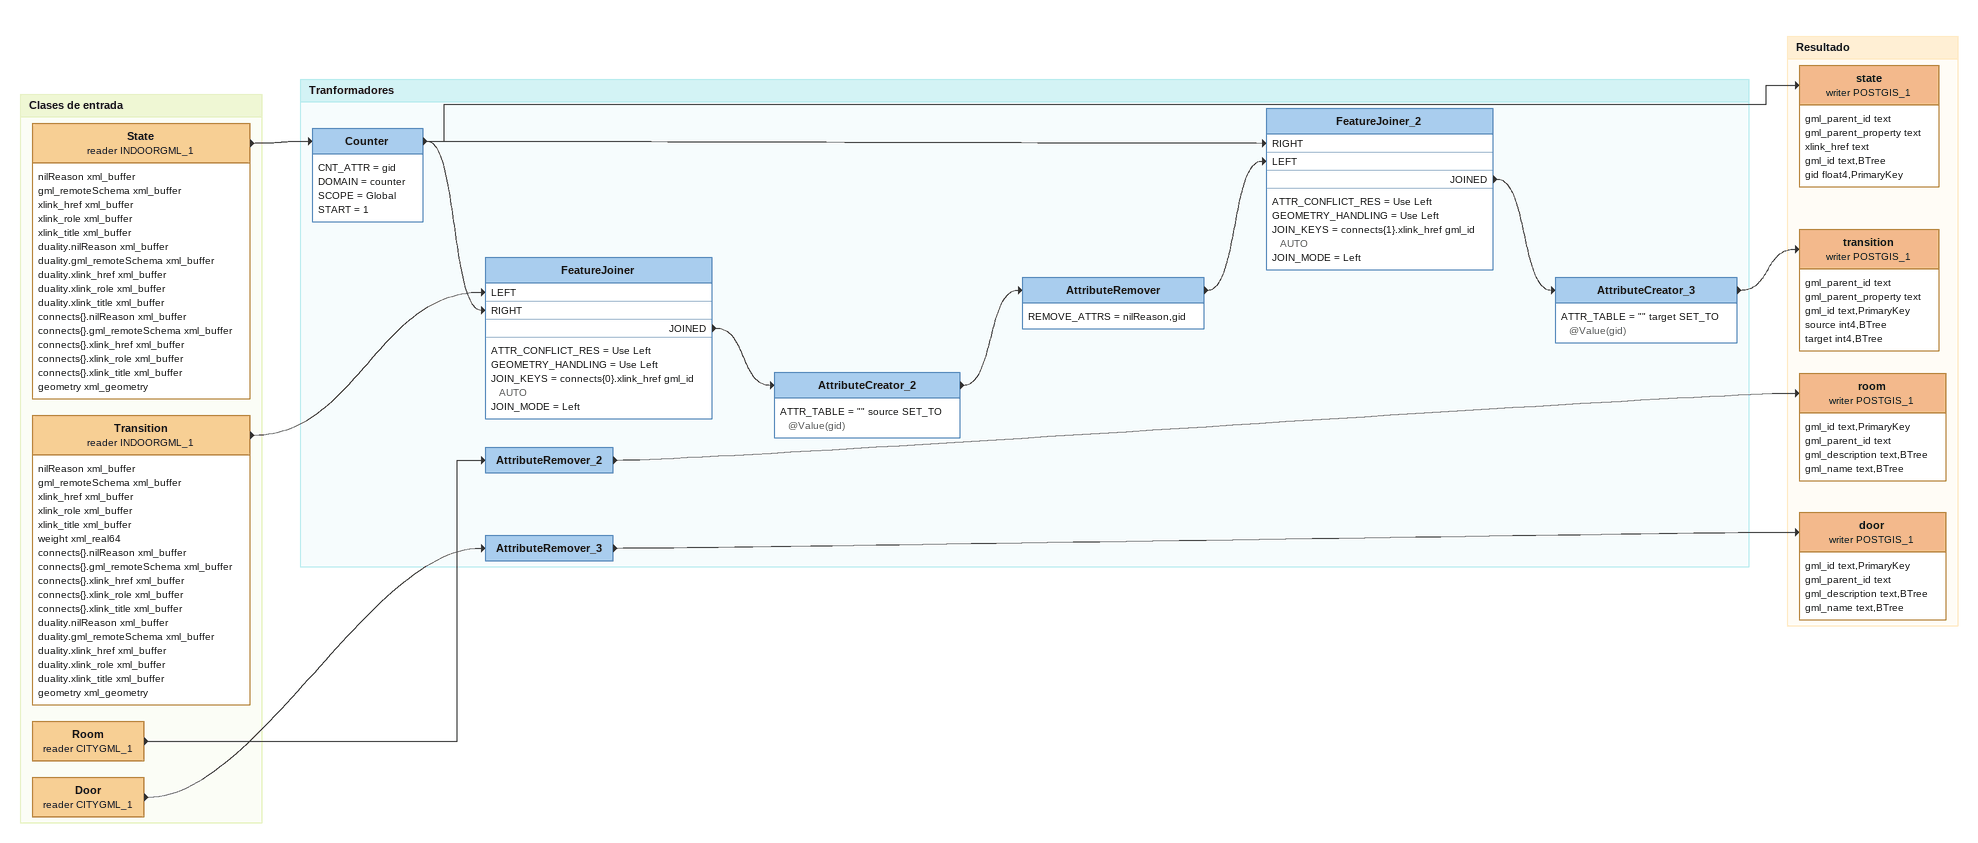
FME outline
Bookmark: Clases de entrada
State (reader INDOORGML_1)
    attributes: nilReason xml_buffer, gml_remoteSchema xml_buffer, xlink_href xml_buffer, xlink_role xml_buffer, xlink_title xml_buffer, duality.nilReason xml_buffer, duality.gml_remoteSchema xml_buffer, duality.xlink_href xml_buffer, duality.xlink_role xml_buffer, duality.xlink_title xml_buffer, connects{}.nilReason xml_buffer, connects{}.gml_remoteSchema xml_buffer, connects{}.xlink_href xml_buffer, connects{}.xlink_role xml_buffer, connects{}.xlink_title xml_buffer, geometry xml_geometry
    -> Counter
Transition (reader INDOORGML_1)
    attributes: nilReason xml_buffer, gml_remoteSchema xml_buffer, xlink_href xml_buffer, xlink_role xml_buffer, xlink_title xml_buffer, weight xml_real64, connects{}.nilReason xml_buffer, connects{}.gml_remoteSchema xml_buffer, connects{}.xlink_href xml_buffer, connects{}.xlink_role xml_buffer, connects{}.xlink_title xml_buffer, duality.nilReason xml_buffer, duality.gml_remoteSchema xml_buffer, duality.xlink_href xml_buffer, duality.xlink_role xml_buffer, duality.xlink_title xml_buffer, geometry xml_geometry
    -> FeatureJoiner [LEFT]
Room (reader CITYGML_1)
    -> AttributeRemover_2
Door (reader CITYGML_1)
    -> AttributeRemover_3

Bookmark: Tranformadores
Counter
    CNT_ATTR = gid
    DOMAIN = counter
    SCOPE = Global
    START = 1
    -> state (writer POSTGIS_1)
    -> FeatureJoiner [RIGHT]
    -> FeatureJoiner_2 [RIGHT]
FeatureJoiner
    ATTR_CONFLICT_RES = Use Left
    GEOMETRY_HANDLING = Use Left
    JOIN_KEYS = connects{0}.xlink_href gml_id AUTO
    JOIN_MODE = Left
    JOINED -> AttributeCreator_2
AttributeCreator_2
    ATTR_TABLE = "" source SET_TO @Value(gid)
    -> AttributeRemover
AttributeRemover
    REMOVE_ATTRS = nilReason,gid
    -> FeatureJoiner_2 [LEFT]
FeatureJoiner_2
    ATTR_CONFLICT_RES = Use Left
    GEOMETRY_HANDLING = Use Left
    JOIN_KEYS = connects{1}.xlink_href gml_id AUTO
    JOIN_MODE = Left
    JOINED -> AttributeCreator_3
AttributeCreator_3
    ATTR_TABLE = "" target SET_TO @Value(gid)
    -> transition (writer POSTGIS_1)
AttributeRemover_2
    -> room (writer POSTGIS_1)
AttributeRemover_3
    -> door (writer POSTGIS_1)

Bookmark: Resultado
state (writer POSTGIS_1)
    attributes: gml_parent_id text, gml_parent_property text, xlink_href text, gml_id text,BTree, gid float4,PrimaryKey
transition (writer POSTGIS_1)
    attributes: gml_parent_id text, gml_parent_property text, gml_id text,PrimaryKey, source int4,BTree, target int4,BTree
room (writer POSTGIS_1)
    attributes: gml_id text,PrimaryKey, gml_parent_id text, gml_description text,BTree, gml_name text,BTree
door (writer POSTGIS_1)
    attributes: gml_id text,PrimaryKey, gml_parent_id text, gml_description text,BTree, gml_name text,BTree
